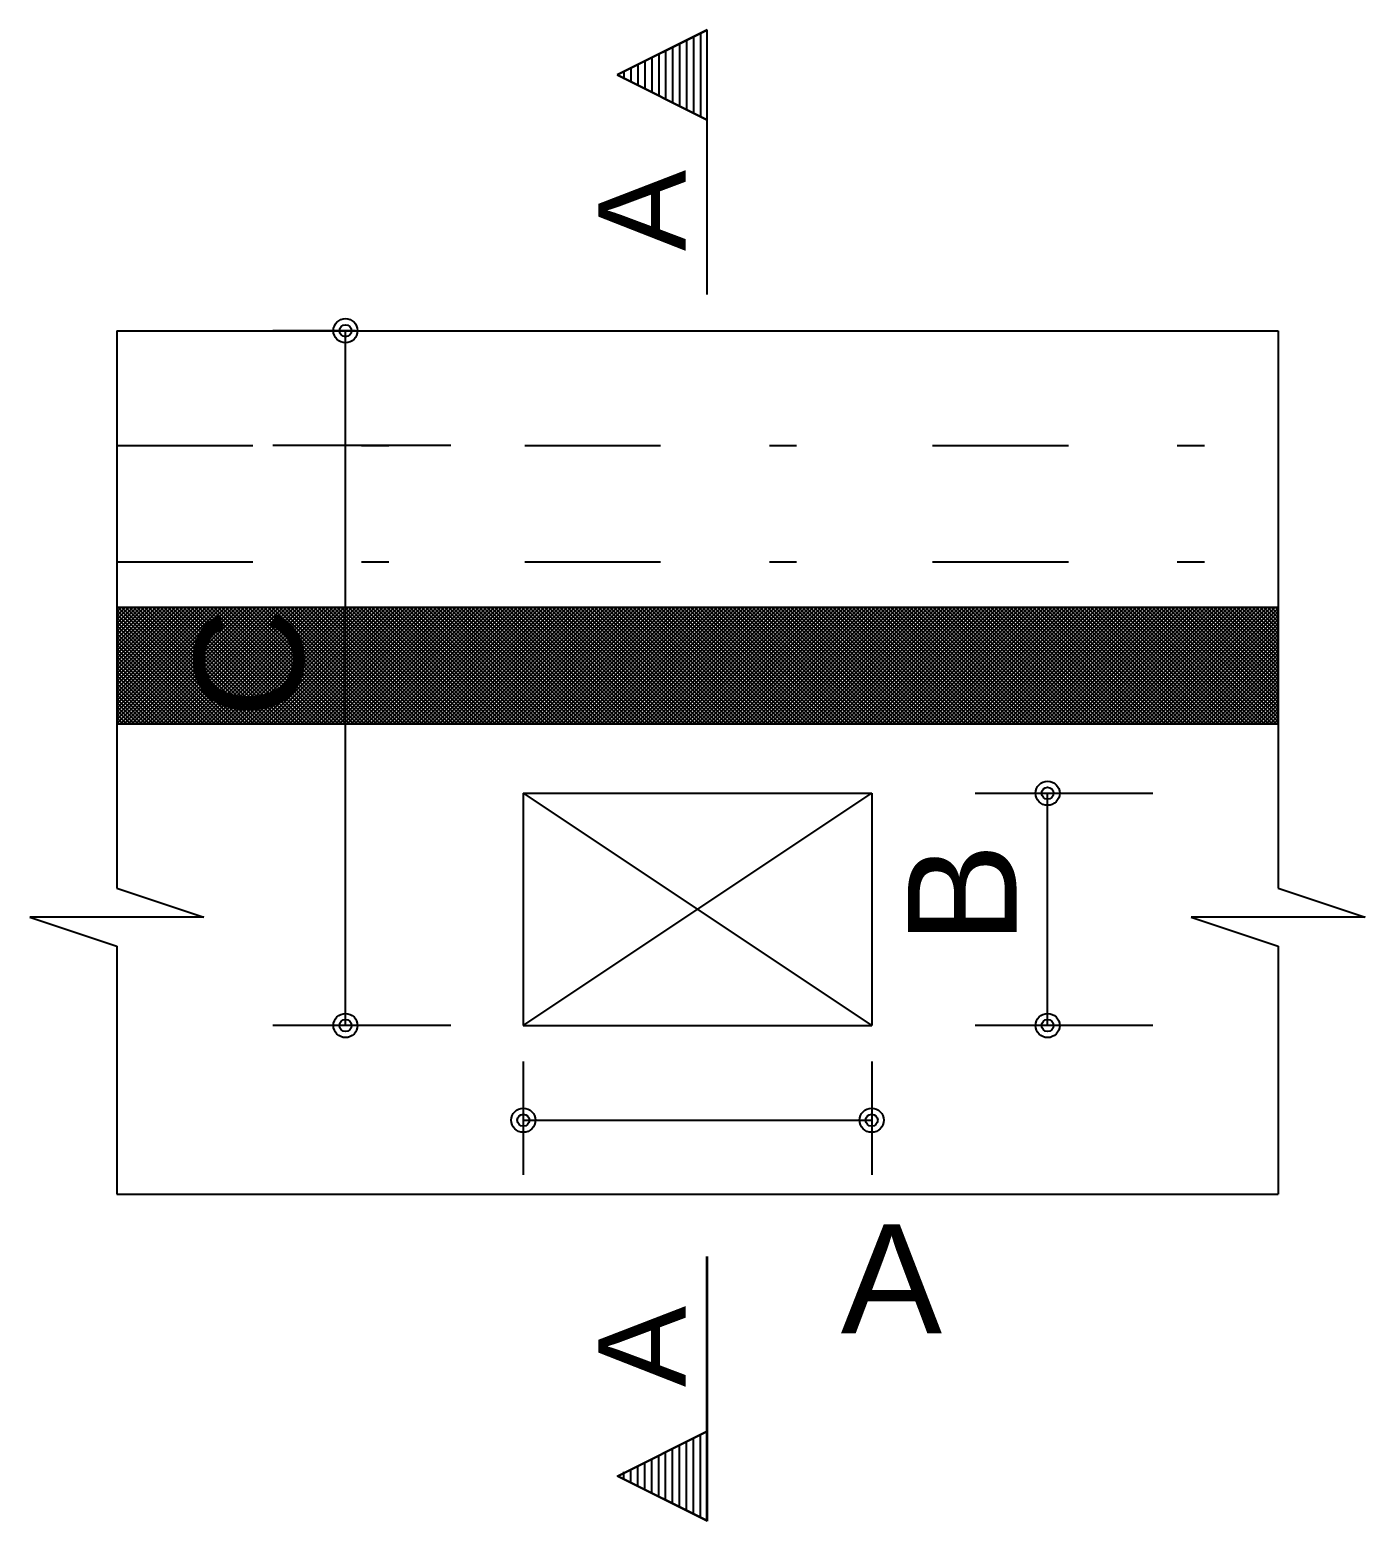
# Model space of a CAD drawing. Extents: x 0 to 119, y 0 to 84.
# Drawn here: x 28.29 to 33.2, y 7.03 to 12.52 of the extents above; entities that cross this region are included whole.
import ezdxf

# ---------------------------------------------------------------- set-up
doc = ezdxf.new("R2010")
doc.units = 0
doc.header["$MEASUREMENT"] = 0
doc.linetypes.add('ESTILO_TQS_0003', pattern=[1.5, 0.5, -0.4, 0.1, -0.5])
doc.layers.add('29', color=9, linetype='CONTINUOUS')
doc.layers.add('3', color=7, linetype='CONTINUOUS')
doc.styles.add('TQS_ARIAL', font='arial.ttf')

msp = doc.modelspace()

# ---------------------------------------------------------------- linework, layer by layer
at = {"layer": '29', "color": 9, "linetype": 'Continuous'}
for p, q in [((28.606516, 9.967181), (29.032515, 10.39318)), ((28.606516, 9.981324), (29.018373, 10.39318)), ((28.606516, 9.995466), (29.004231, 10.39318)), ((28.606516, 10.009608), (28.990089, 10.39318)), ((28.606516, 10.02375), (28.975947, 10.39318)), ((28.606516, 10.037892), (28.961804, 10.39318)), ((28.606516, 10.052034), (28.947662, 10.39318)), ((28.606516, 10.066176), (28.93352, 10.39318)), ((28.606516, 10.080318), (28.919378, 10.39318)), ((28.606516, 10.094461), (28.905236, 10.39318)), ((28.606516, 10.108603), (28.891094, 10.39318)), ((28.606516, 10.122745), (28.876952, 10.39318)), ((28.606516, 10.136887), (28.86281, 10.39318)), ((28.606516, 10.151029), (28.848667, 10.39318)), ((28.606516, 10.165171), (28.834525, 10.39318)), ((28.606516, 10.179313), (28.820383, 10.39318)), ((28.606516, 10.193456), (28.806241, 10.39318)), ((28.606516, 10.207598), (28.792099, 10.39318)), ((28.606516, 10.22174), (28.777957, 10.39318)), ((28.606516, 10.235882), (28.763815, 10.39318)), ((28.606516, 10.250024), (28.749672, 10.39318)), ((28.606516, 10.264166), (28.73553, 10.39318)), ((28.606516, 10.278308), (28.721388, 10.39318)), ((28.606516, 10.292451), (28.707246, 10.39318)), ((28.606516, 10.306593), (28.693104, 10.39318)), ((28.606516, 10.320735), (28.678962, 10.39318)), ((28.606516, 10.334877), (28.66482, 10.39318)), ((28.606516, 10.349019), (28.650677, 10.39318)), ((28.606516, 10.363161), (28.636535, 10.39318)), ((28.606516, 10.377303), (28.622393, 10.39318)), ((28.606516, 10.391445), (28.608251, 10.39318)), ((28.606516, 10.383352), (29.023784, 9.966084)), ((28.606516, 10.36921), (29.009642, 9.966084)), ((28.61083, 10.39318), (29.037926, 9.966084)), ((28.61956, 9.966084), (29.046657, 10.39318)), ((28.624972, 10.39318), (29.052069, 9.966084)), ((28.633703, 9.966084), (29.060799, 10.39318)), ((28.639114, 10.39318), (29.066211, 9.966084)), ((28.647845, 9.966084), (29.074942, 10.39318)), ((28.653256, 10.39318), (29.080353, 9.966084)), ((28.661987, 9.966084), (29.089084, 10.39318)), ((28.667398, 10.39318), (29.094495, 9.966084)), ((28.676129, 9.966084), (29.103226, 10.39318)), ((28.68154, 10.39318), (29.108637, 9.966084)), ((28.690271, 9.966084), (29.117368, 10.39318)), ((28.695682, 10.39318), (29.122779, 9.966084)), ((28.704413, 9.966084), (29.13151, 10.39318)), ((28.709825, 10.39318), (29.136921, 9.966084)), ((28.718555, 9.966084), (29.145652, 10.39318)), ((28.723967, 10.39318), (29.151064, 9.966084)), ((28.732698, 9.966084), (29.159794, 10.39318)), ((28.738109, 10.39318), (29.165206, 9.966084)), ((28.74684, 9.966084), (29.173937, 10.39318)), ((28.752251, 10.39318), (29.179348, 9.966084)), ((28.760982, 9.966084), (29.188079, 10.39318)), ((28.766393, 10.39318), (29.19349, 9.966084)), ((28.775124, 9.966084), (29.202221, 10.39318)), ((28.780535, 10.39318), (29.207632, 9.966084)), ((28.789266, 9.966084), (29.216363, 10.39318)), ((28.794677, 10.39318), (29.221774, 9.966084)), ((28.803408, 9.966084), (29.230505, 10.39318)), ((28.80882, 10.39318), (29.235916, 9.966084)), ((28.81755, 9.966084), (29.244647, 10.39318)), ((28.822962, 10.39318), (29.250058, 9.966084)), ((28.831693, 9.966084), (29.258789, 10.39318)), ((28.837104, 10.39318), (29.264201, 9.966084)), ((28.845835, 9.966084), (29.272931, 10.39318)), ((28.851246, 10.39318), (29.278343, 9.966084)), ((28.859977, 9.966084), (29.287074, 10.39318)), ((28.865388, 10.39318), (29.292485, 9.966084)), ((28.874119, 9.966084), (29.301216, 10.39318)), ((28.87953, 10.39318), (29.306627, 9.966084)), ((28.888261, 9.966084), (29.315358, 10.39318)), ((28.893672, 10.39318), (29.320769, 9.966084)), ((28.902403, 9.966084), (29.3295, 10.39318)), ((28.907815, 10.39318), (29.334911, 9.966084)), ((28.916545, 9.966084), (29.343642, 10.39318)), ((28.921957, 10.39318), (29.349053, 9.966084)), ((28.930687, 9.966084), (29.357784, 10.39318)), ((28.936099, 10.39318), (29.363196, 9.966084)), ((28.94483, 9.966084), (29.371926, 10.39318)), ((28.950241, 10.39318), (29.377338, 9.966084)), ((28.958972, 9.966084), (29.386069, 10.39318)), ((28.964383, 10.39318), (29.39148, 9.966084)), ((28.973114, 9.966084), (29.400211, 10.39318)), ((28.978525, 10.39318), (29.405622, 9.966084)), ((28.987256, 9.966084), (29.414353, 10.39318)), ((28.992667, 10.39318), (29.419764, 9.966084)), ((29.001398, 9.966084), (29.428495, 10.39318)), ((29.006809, 10.39318), (29.433906, 9.966084)), ((29.01554, 9.966084), (29.442637, 10.39318)), ((29.020952, 10.39318), (29.448048, 9.966084)), ((29.029682, 9.966084), (29.456779, 10.39318)), ((29.035094, 10.39318), (29.462191, 9.966084)), ((29.043825, 9.966084), (29.470921, 10.39318)), ((29.049236, 10.39318), (29.476333, 9.966084)), ((29.057967, 9.966084), (29.485063, 10.39318)), ((29.063378, 10.39318), (29.490475, 9.966084)), ((29.072109, 9.966084), (29.499206, 10.39318)), ((29.07752, 10.39318), (29.504617, 9.966084)), ((29.086251, 9.966084), (29.513348, 10.39318)), ((29.091662, 10.39318), (29.518759, 9.966084)), ((29.100393, 9.966084), (29.52749, 10.39318)), ((29.105804, 10.39318), (29.532901, 9.966084)), ((29.114535, 9.966084), (29.541632, 10.39318)), ((29.119947, 10.39318), (29.547043, 9.966084)), ((29.128677, 9.966084), (29.555774, 10.39318)), ((29.134089, 10.39318), (29.561185, 9.966084)), ((29.142819, 9.966084), (29.569916, 10.39318)), ((29.148231, 10.39318), (29.575328, 9.966084)), ((29.156962, 9.966084), (29.584058, 10.39318)), ((29.162373, 10.39318), (29.58947, 9.966084)), ((29.171104, 9.966084), (29.598201, 10.39318)), ((29.176515, 10.39318), (29.603612, 9.966084)), ((29.185246, 9.966084), (29.612343, 10.39318)), ((29.190657, 10.39318), (29.617754, 9.966084)), ((29.199388, 9.966084), (29.626485, 10.39318)), ((29.204799, 10.39318), (29.631896, 9.966084)), ((29.21353, 9.966084), (29.640627, 10.39318)), ((29.218941, 10.39318), (29.646038, 9.966084)), ((29.227672, 9.966084), (29.654769, 10.39318)), ((29.233084, 10.39318), (29.66018, 9.966084)), ((29.241814, 9.966084), (29.668911, 10.39318)), ((29.247226, 10.39318), (29.674323, 9.966084)), ((29.255957, 9.966084), (29.683053, 10.39318)), ((29.261368, 10.39318), (29.688465, 9.966084)), ((29.270099, 9.966084), (29.697196, 10.39318)), ((29.27551, 10.39318), (29.702607, 9.966084)), ((29.284241, 9.966084), (29.711338, 10.39318)), ((29.289652, 10.39318), (29.716749, 9.966084)), ((29.298383, 9.966084), (29.72548, 10.39318)), ((29.303794, 10.39318), (29.730891, 9.966084)), ((29.312525, 9.966084), (29.739622, 10.39318)), ((29.317936, 10.39318), (29.745033, 9.966084)), ((29.326667, 9.966084), (29.753764, 10.39318)), ((29.332079, 10.39318), (29.759175, 9.966084)), ((29.340809, 9.966084), (29.767906, 10.39318)), ((29.346221, 10.39318), (29.773318, 9.966084)), ((29.354952, 9.966084), (29.782048, 10.39318)), ((29.360363, 10.39318), (29.78746, 9.966084)), ((29.369094, 9.966084), (29.79619, 10.39318)), ((29.374505, 10.39318), (29.801602, 9.966084)), ((29.383236, 9.966084), (29.810333, 10.39318)), ((29.388647, 10.39318), (29.815744, 9.966084)), ((29.397378, 9.966084), (29.824475, 10.39318)), ((29.402789, 10.39318), (29.829886, 9.966084)), ((29.41152, 9.966084), (29.838617, 10.39318)), ((29.416931, 10.39318), (29.844028, 9.966084)), ((29.425662, 9.966084), (29.852759, 10.39318)), ((29.431074, 10.39318), (29.85817, 9.966084)), ((29.439804, 9.966084), (29.866901, 10.39318)), ((29.445216, 10.39318), (29.872312, 9.966084)), ((29.453946, 9.966084), (29.881043, 10.39318)), ((29.459358, 10.39318), (29.886455, 9.966084)), ((29.468089, 9.966084), (29.895185, 10.39318)), ((29.4735, 10.39318), (29.900597, 9.966084)), ((29.482231, 9.966084), (29.909328, 10.39318)), ((29.487642, 10.39318), (29.914739, 9.966084)), ((29.496373, 9.966084), (29.92347, 10.39318)), ((29.501784, 10.39318), (29.928881, 9.966084)), ((29.510515, 9.966084), (29.937612, 10.39318)), ((29.515926, 10.39318), (29.943023, 9.966084)), ((29.524657, 9.966084), (29.951754, 10.39318)), ((29.530068, 10.39318), (29.957165, 9.966084)), ((29.538799, 9.966084), (29.965896, 10.39318)), ((29.544211, 10.39318), (29.971307, 9.966084)), ((29.552941, 9.966084), (29.980038, 10.39318)), ((29.558353, 10.39318), (29.98545, 9.966084)), ((29.567084, 9.966084), (29.99418, 10.39318)), ((29.572495, 10.39318), (29.999592, 9.966084)), ((29.581226, 9.966084), (30.008323, 10.39318)), ((29.586637, 10.39318), (30.013734, 9.966084)), ((29.595368, 9.966084), (30.022465, 10.39318)), ((29.600779, 10.39318), (30.027876, 9.966084)), ((29.60951, 9.966084), (30.036607, 10.39318)), ((29.614921, 10.39318), (30.042018, 9.966084)), ((29.623652, 9.966084), (30.050749, 10.39318)), ((29.629063, 10.39318), (30.05616, 9.966084)), ((29.637794, 9.966084), (30.064891, 10.39318)), ((29.643206, 10.39318), (30.070302, 9.966084)), ((29.651936, 9.966084), (30.079033, 10.39318)), ((29.657348, 10.39318), (30.084444, 9.966084)), ((29.666079, 9.966084), (30.093175, 10.39318)), ((29.67149, 10.39318), (30.098587, 9.966084)), ((29.680221, 9.966084), (30.107317, 10.39318)), ((29.685632, 10.39318), (30.112729, 9.966084)), ((29.694363, 9.966084), (30.12146, 10.39318)), ((29.699774, 10.39318), (30.126871, 9.966084)), ((29.708505, 9.966084), (30.135602, 10.39318)), ((29.713916, 10.39318), (30.141013, 9.966084)), ((29.722647, 9.966084), (30.149744, 10.39318)), ((29.728058, 10.39318), (30.155155, 9.966084)), ((29.736789, 9.966084), (30.163886, 10.39318)), ((29.742201, 10.39318), (30.169297, 9.966084)), ((29.750931, 9.966084), (30.178028, 10.39318)), ((29.756343, 10.39318), (30.183439, 9.966084)), ((29.765073, 9.966084), (30.19217, 10.39318)), ((29.770485, 10.39318), (30.197582, 9.966084)), ((29.779216, 9.966084), (30.206312, 10.39318)), ((29.784627, 10.39318), (30.211724, 9.966084)), ((29.793358, 9.966084), (30.220455, 10.39318)), ((29.798769, 10.39318), (30.225866, 9.966084)), ((29.8075, 9.966084), (30.234597, 10.39318)), ((29.812911, 10.39318), (30.240008, 9.966084)), ((29.821642, 9.966084), (30.248739, 10.39318)), ((29.827053, 10.39318), (30.25415, 9.966084)), ((29.835784, 9.966084), (30.262881, 10.39318)), ((29.841195, 10.39318), (30.268292, 9.966084)), ((29.849926, 9.966084), (30.277023, 10.39318)), ((29.855338, 10.39318), (30.282434, 9.966084)), ((29.864068, 9.966084), (30.291165, 10.39318)), ((29.86948, 10.39318), (30.296577, 9.966084)), ((29.878211, 9.966084), (30.305307, 10.39318)), ((29.883622, 10.39318), (30.310719, 9.966084)), ((29.892353, 9.966084), (30.319449, 10.39318)), ((29.897764, 10.39318), (30.324861, 9.966084)), ((29.906495, 9.966084), (30.333592, 10.39318)), ((29.911906, 10.39318), (30.339003, 9.966084)), ((29.920637, 9.966084), (30.347734, 10.39318)), ((29.926048, 10.39318), (30.353145, 9.966084)), ((29.934779, 9.966084), (30.361876, 10.39318)), ((29.94019, 10.39318), (30.367287, 9.966084)), ((29.948921, 9.966084), (30.376018, 10.39318)), ((29.954333, 10.39318), (30.381429, 9.966084)), ((29.963063, 9.966084), (30.39016, 10.39318)), ((29.968475, 10.39318), (30.395571, 9.966084)), ((29.977205, 9.966084), (30.404302, 10.39318)), ((29.982617, 10.39318), (30.409714, 9.966084)), ((29.991348, 9.966084), (30.418444, 10.39318)), ((29.996759, 10.39318), (30.423856, 9.966084)), ((30.00549, 9.966084), (30.432587, 10.39318)), ((30.010901, 10.39318), (30.437998, 9.966084)), ((30.019632, 9.966084), (30.446729, 10.39318)), ((30.025043, 10.39318), (30.45214, 9.966084)), ((30.033774, 9.966084), (30.460871, 10.39318)), ((30.039185, 10.39318), (30.466282, 9.966084)), ((30.047916, 9.966084), (30.475013, 10.39318)), ((30.053327, 10.39318), (30.480424, 9.966084)), ((30.062058, 9.966084), (30.489155, 10.39318)), ((30.06747, 10.39318), (30.494566, 9.966084)), ((30.0762, 9.966084), (30.503297, 10.39318)), ((30.081612, 10.39318), (30.508709, 9.966084)), ((30.090343, 9.966084), (30.517439, 10.39318)), ((30.095754, 10.39318), (30.522851, 9.966084)), ((30.104485, 9.966084), (30.531582, 10.39318)), ((30.109896, 10.39318), (30.536993, 9.966084)), ((30.118627, 9.966084), (30.545724, 10.39318)), ((30.124038, 10.39318), (30.551135, 9.966084)), ((30.132769, 9.966084), (30.559866, 10.39318)), ((30.13818, 10.39318), (30.565277, 9.966084)), ((30.146911, 9.966084), (30.574008, 10.39318)), ((30.152322, 10.39318), (30.579419, 9.966084)), ((30.161053, 9.966084), (30.58815, 10.39318)), ((30.166465, 10.39318), (30.593561, 9.966084)), ((30.175195, 9.966084), (30.602292, 10.39318)), ((30.180607, 10.39318), (30.607704, 9.966084)), ((30.189338, 9.966084), (30.616434, 10.39318)), ((30.194749, 10.39318), (30.621846, 9.966084)), ((30.20348, 9.966084), (30.630576, 10.39318)), ((30.208891, 10.39318), (30.635988, 9.966084)), ((30.217622, 9.966084), (30.644719, 10.39318)), ((30.223033, 10.39318), (30.65013, 9.966084)), ((30.231764, 9.966084), (30.658861, 10.39318)), ((30.237175, 10.39318), (30.664272, 9.966084)), ((30.245906, 9.966084), (30.673003, 10.39318)), ((30.251317, 10.39318), (30.678414, 9.966084)), ((30.260048, 9.966084), (30.687145, 10.39318)), ((30.26546, 10.39318), (30.692556, 9.966084)), ((30.27419, 9.966084), (30.701287, 10.39318)), ((30.279602, 10.39318), (30.706698, 9.966084)), ((30.288332, 9.966084), (30.715429, 10.39318)), ((30.293744, 10.39318), (30.720841, 9.966084)), ((30.302475, 9.966084), (30.729571, 10.39318)), ((30.307886, 10.39318), (30.734983, 9.966084)), ((30.316617, 9.966084), (30.743714, 10.39318)), ((30.322028, 10.39318), (30.749125, 9.966084)), ((30.330759, 9.966084), (30.757856, 10.39318)), ((30.33617, 10.39318), (30.763267, 9.966084)), ((30.344901, 9.966084), (30.771998, 10.39318)), ((30.350312, 10.39318), (30.777409, 9.966084)), ((30.359043, 9.966084), (30.78614, 10.39318)), ((30.364454, 10.39318), (30.791551, 9.966084)), ((30.373185, 9.966084), (30.800282, 10.39318)), ((30.378597, 10.39318), (30.805693, 9.966084)), ((30.387327, 9.966084), (30.814424, 10.39318)), ((30.392739, 10.39318), (30.819836, 9.966084)), ((30.40147, 9.966084), (30.828566, 10.39318)), ((30.406881, 10.39318), (30.833978, 9.966084)), ((30.415612, 9.966084), (30.842709, 10.39318)), ((30.421023, 10.39318), (30.84812, 9.966084)), ((30.429754, 9.966084), (30.856851, 10.39318)), ((30.435165, 10.39318), (30.862262, 9.966084)), ((30.443896, 9.966084), (30.870993, 10.39318)), ((30.449307, 10.39318), (30.876404, 9.966084)), ((30.458038, 9.966084), (30.885135, 10.39318)), ((30.463449, 10.39318), (30.890546, 9.966084)), ((30.47218, 9.966084), (30.899277, 10.39318)), ((30.477592, 10.39318), (30.904688, 9.966084)), ((30.486322, 9.966084), (30.913419, 10.39318)), ((30.491734, 10.39318), (30.91883, 9.966084)), ((30.500465, 9.966084), (30.927561, 10.39318)), ((30.505876, 10.39318), (30.932973, 9.966084)), ((30.514607, 9.966084), (30.941703, 10.39318)), ((30.520018, 10.39318), (30.947115, 9.966084)), ((30.528749, 9.966084), (30.955846, 10.39318)), ((30.53416, 10.39318), (30.961257, 9.966084)), ((30.542891, 9.966084), (30.969988, 10.39318)), ((30.548302, 10.39318), (30.975399, 9.966084)), ((30.557033, 9.966084), (30.98413, 10.39318)), ((30.562444, 10.39318), (30.989541, 9.966084)), ((30.571175, 9.966084), (30.998272, 10.39318)), ((30.576587, 10.39318), (31.003683, 9.966084)), ((30.585317, 9.966084), (31.012414, 10.39318)), ((30.590729, 10.39318), (31.017825, 9.966084)), ((30.599459, 9.966084), (31.026556, 10.39318)), ((30.604871, 10.39318), (31.031968, 9.966084)), ((30.613602, 9.966084), (31.040698, 10.39318)), ((30.619013, 10.39318), (31.04611, 9.966084)), ((30.627744, 9.966084), (31.054841, 10.39318)), ((30.633155, 10.39318), (31.060252, 9.966084)), ((30.641886, 9.966084), (31.068983, 10.39318)), ((30.647297, 10.39318), (31.074394, 9.966084)), ((30.656028, 9.966084), (31.083125, 10.39318)), ((30.661439, 10.39318), (31.088536, 9.966084)), ((30.67017, 9.966084), (31.097267, 10.39318)), ((30.675581, 10.39318), (31.102678, 9.966084)), ((30.684312, 9.966084), (31.111409, 10.39318)), ((30.689724, 10.39318), (31.11682, 9.966084)), ((30.698454, 9.966084), (31.125551, 10.39318)), ((30.703866, 10.39318), (31.130963, 9.966084)), ((30.712597, 9.966084), (31.139693, 10.39318)), ((30.718008, 10.39318), (31.145105, 9.966084)), ((30.726739, 9.966084), (31.153835, 10.39318)), ((30.73215, 10.39318), (31.159247, 9.966084)), ((30.740881, 9.966084), (31.167978, 10.39318)), ((30.746292, 10.39318), (31.173389, 9.966084)), ((30.755023, 9.966084), (31.18212, 10.39318)), ((30.760434, 10.39318), (31.187531, 9.966084)), ((30.769165, 9.966084), (31.196262, 10.39318)), ((30.774576, 10.39318), (31.201673, 9.966084)), ((30.783307, 9.966084), (31.210404, 10.39318)), ((30.788719, 10.39318), (31.215815, 9.966084)), ((30.797449, 9.966084), (31.224546, 10.39318)), ((30.802861, 10.39318), (31.229957, 9.966084)), ((30.811592, 9.966084), (31.238688, 10.39318)), ((30.817003, 10.39318), (31.2441, 9.966084)), ((30.825734, 9.966084), (31.25283, 10.39318)), ((30.831145, 10.39318), (31.258242, 9.966084)), ((30.839876, 9.966084), (31.266973, 10.39318)), ((30.845287, 10.39318), (31.272384, 9.966084)), ((30.854018, 9.966084), (31.281115, 10.39318)), ((30.859429, 10.39318), (31.286526, 9.966084)), ((30.86816, 9.966084), (31.295257, 10.39318)), ((30.873571, 10.39318), (31.300668, 9.966084)), ((30.882302, 9.966084), (31.309399, 10.39318)), ((30.887713, 10.39318), (31.31481, 9.966084)), ((30.896444, 9.966084), (31.323541, 10.39318)), ((30.901856, 10.39318), (31.328952, 9.966084)), ((30.910586, 9.966084), (31.337683, 10.39318)), ((30.915998, 10.39318), (31.343095, 9.966084)), ((30.924729, 9.966084), (31.351825, 10.39318)), ((30.93014, 10.39318), (31.357237, 9.966084)), ((30.938871, 9.966084), (31.365968, 10.39318)), ((30.944282, 10.39318), (31.371379, 9.966084)), ((30.953013, 9.966084), (31.38011, 10.39318)), ((30.958424, 10.39318), (31.385521, 9.966084)), ((30.967155, 9.966084), (31.394252, 10.39318)), ((30.972566, 10.39318), (31.399663, 9.966084)), ((30.981297, 9.966084), (31.408394, 10.39318)), ((30.986708, 10.39318), (31.413805, 9.966084)), ((30.995439, 9.966084), (31.422536, 10.39318)), ((31.000851, 10.39318), (31.427947, 9.966084)), ((31.009581, 9.966084), (31.436678, 10.39318)), ((31.014993, 10.39318), (31.44209, 9.966084)), ((31.023724, 9.966084), (31.45082, 10.39318)), ((31.029135, 10.39318), (31.456232, 9.966084)), ((31.037866, 9.966084), (31.464962, 10.39318)), ((31.043277, 10.39318), (31.470374, 9.966084)), ((31.052008, 9.966084), (31.479105, 10.39318)), ((31.057419, 10.39318), (31.484516, 9.966084)), ((31.06615, 9.966084), (31.493247, 10.39318)), ((31.071561, 10.39318), (31.498658, 9.966084)), ((31.080292, 9.966084), (31.507389, 10.39318)), ((31.085703, 10.39318), (31.5128, 9.966084)), ((31.094434, 9.966084), (31.521531, 10.39318)), ((31.099846, 10.39318), (31.526942, 9.966084)), ((31.108576, 9.966084), (31.535673, 10.39318)), ((31.113988, 10.39318), (31.541084, 9.966084)), ((31.122718, 9.966084), (31.549815, 10.39318)), ((31.12813, 10.39318), (31.555227, 9.966084)), ((31.136861, 9.966084), (31.563957, 10.39318)), ((31.142272, 10.39318), (31.569369, 9.966084)), ((31.151003, 9.966084), (31.5781, 10.39318)), ((31.156414, 10.39318), (31.583511, 9.966084)), ((31.165145, 9.966084), (31.592242, 10.39318)), ((31.170556, 10.39318), (31.597653, 9.966084)), ((31.179287, 9.966084), (31.606384, 10.39318)), ((31.184698, 10.39318), (31.611795, 9.966084)), ((31.193429, 9.966084), (31.620526, 10.39318)), ((31.19884, 10.39318), (31.625937, 9.966084)), ((31.207571, 9.966084), (31.634668, 10.39318)), ((31.212983, 10.39318), (31.640079, 9.966084)), ((31.221713, 9.966084), (31.64881, 10.39318)), ((31.227125, 10.39318), (31.654222, 9.966084)), ((31.235856, 9.966084), (31.662952, 10.39318)), ((31.241267, 10.39318), (31.668364, 9.966084)), ((31.249998, 9.966084), (31.677095, 10.39318)), ((31.255409, 10.39318), (31.682506, 9.966084)), ((31.26414, 9.966084), (31.691237, 10.39318)), ((31.269551, 10.39318), (31.696648, 9.966084)), ((31.278282, 9.966084), (31.705379, 10.39318)), ((31.283693, 10.39318), (31.71079, 9.966084)), ((31.292424, 9.966084), (31.719521, 10.39318)), ((31.297835, 10.39318), (31.724932, 9.966084)), ((31.306566, 9.966084), (31.733663, 10.39318)), ((31.311978, 10.39318), (31.739074, 9.966084)), ((31.320708, 9.966084), (31.747805, 10.39318)), ((31.32612, 10.39318), (31.753216, 9.966084)), ((31.334851, 9.966084), (31.761947, 10.39318)), ((31.340262, 10.39318), (31.767359, 9.966084)), ((31.348993, 9.966084), (31.776089, 10.39318)), ((31.354404, 10.39318), (31.781501, 9.966084)), ((31.363135, 9.966084), (31.790232, 10.39318)), ((31.368546, 10.39318), (31.795643, 9.966084)), ((31.377277, 9.966084), (31.804374, 10.39318)), ((31.382688, 10.39318), (31.809785, 9.966084)), ((31.391419, 9.966084), (31.818516, 10.39318)), ((31.39683, 10.39318), (31.823927, 9.966084)), ((31.405561, 9.966084), (31.832658, 10.39318)), ((31.410973, 10.39318), (31.838069, 9.966084)), ((31.419703, 9.966084), (31.8468, 10.39318)), ((31.425115, 10.39318), (31.852211, 9.966084)), ((31.433845, 9.966084), (31.860942, 10.39318)), ((31.439257, 10.39318), (31.866354, 9.966084)), ((31.447988, 9.966084), (31.875084, 10.39318)), ((31.453399, 10.39318), (31.880496, 9.966084)), ((31.46213, 9.966084), (31.889227, 10.39318)), ((31.467541, 10.39318), (31.894638, 9.966084)), ((31.476272, 9.966084), (31.903369, 10.39318)), ((31.481683, 10.39318), (31.90878, 9.966084)), ((31.490414, 9.966084), (31.917511, 10.39318)), ((31.495825, 10.39318), (31.922922, 9.966084)), ((31.504556, 9.966084), (31.931653, 10.39318)), ((31.509967, 10.39318), (31.937064, 9.966084)), ((31.518698, 9.966084), (31.945795, 10.39318)), ((31.52411, 10.39318), (31.951206, 9.966084)), ((31.53284, 9.966084), (31.959937, 10.39318)), ((31.538252, 10.39318), (31.965349, 9.966084)), ((31.546983, 9.966084), (31.974079, 10.39318)), ((31.552394, 10.39318), (31.979491, 9.966084)), ((31.561125, 9.966084), (31.988221, 10.39318)), ((31.566536, 10.39318), (31.993633, 9.966084)), ((31.575267, 9.966084), (32.002364, 10.39318)), ((31.580678, 10.39318), (32.007775, 9.966084)), ((31.589409, 9.966084), (32.016506, 10.39318)), ((31.59482, 10.39318), (32.021917, 9.966084)), ((31.603551, 9.966084), (32.030648, 10.39318)), ((31.608962, 10.39318), (32.036059, 9.966084)), ((31.617693, 9.966084), (32.04479, 10.39318)), ((31.623105, 10.39318), (32.050201, 9.966084)), ((31.631835, 9.966084), (32.058932, 10.39318)), ((31.637247, 10.39318), (32.064343, 9.966084)), ((31.645978, 9.966084), (32.073074, 10.39318)), ((31.651389, 10.39318), (32.078486, 9.966084)), ((31.66012, 9.966084), (32.087216, 10.39318)), ((31.665531, 10.39318), (32.092628, 9.966084)), ((31.674262, 9.966084), (32.101359, 10.39318)), ((31.679673, 10.39318), (32.10677, 9.966084)), ((31.688404, 9.966084), (32.115501, 10.39318)), ((31.693815, 10.39318), (32.120912, 9.966084)), ((31.702546, 9.966084), (32.129643, 10.39318)), ((31.707957, 10.39318), (32.135054, 9.966084)), ((31.716688, 9.966084), (32.143785, 10.39318)), ((31.722099, 10.39318), (32.149196, 9.966084)), ((31.73083, 9.966084), (32.157927, 10.39318)), ((31.736242, 10.39318), (32.163338, 9.966084)), ((31.744972, 9.966084), (32.172069, 10.39318)), ((31.750384, 10.39318), (32.177481, 9.966084)), ((31.759115, 9.966084), (32.186211, 10.39318)), ((31.764526, 10.39318), (32.191623, 9.966084)), ((31.773257, 9.966084), (32.200354, 10.39318)), ((31.778668, 10.39318), (32.205765, 9.966084)), ((31.787399, 9.966084), (32.214496, 10.39318)), ((31.79281, 10.39318), (32.219907, 9.966084)), ((31.801541, 9.966084), (32.228638, 10.39318)), ((31.806952, 10.39318), (32.234049, 9.966084)), ((31.815683, 9.966084), (32.24278, 10.39318)), ((31.821094, 10.39318), (32.248191, 9.966084)), ((31.829825, 9.966084), (32.256922, 10.39318)), ((31.835237, 10.39318), (32.262333, 9.966084)), ((31.843967, 9.966084), (32.271064, 10.39318)), ((31.849379, 10.39318), (32.276476, 9.966084)), ((31.85811, 9.966084), (32.285206, 10.39318)), ((31.863521, 10.39318), (32.290618, 9.966084)), ((31.872252, 9.966084), (32.299348, 10.39318)), ((31.877663, 10.39318), (32.30476, 9.966084)), ((31.886394, 9.966084), (32.313491, 10.39318)), ((31.891805, 10.39318), (32.318902, 9.966084)), ((31.900536, 9.966084), (32.327633, 10.39318)), ((31.905947, 10.39318), (32.333044, 9.966084)), ((31.914678, 9.966084), (32.341775, 10.39318)), ((31.920089, 10.39318), (32.347186, 9.966084)), ((31.92882, 9.966084), (32.355917, 10.39318)), ((31.934232, 10.39318), (32.361328, 9.966084)), ((31.942962, 9.966084), (32.370059, 10.39318)), ((31.948374, 10.39318), (32.37547, 9.966084)), ((31.957104, 9.966084), (32.384201, 10.39318)), ((31.962516, 10.39318), (32.389613, 9.966084)), ((31.971247, 9.966084), (32.398343, 10.39318)), ((31.976658, 10.39318), (32.403755, 9.966084)), ((31.985389, 9.966084), (32.412486, 10.39318)), ((31.9908, 10.39318), (32.417897, 9.966084)), ((31.999531, 9.966084), (32.426628, 10.39318)), ((32.004942, 10.39318), (32.432039, 9.966084)), ((32.013673, 9.966084), (32.44077, 10.39318)), ((32.019084, 10.39318), (32.446181, 9.966084)), ((32.027815, 9.966084), (32.454912, 10.39318)), ((32.033226, 10.39318), (32.460323, 9.966084)), ((32.041957, 9.966084), (32.469054, 10.39318)), ((32.047369, 10.39318), (32.474465, 9.966084)), ((32.056099, 9.966084), (32.483196, 10.39318)), ((32.061511, 10.39318), (32.488608, 9.966084)), ((32.070242, 9.966084), (32.497338, 10.39318)), ((32.075653, 10.39318), (32.50275, 9.966084)), ((32.084384, 9.966084), (32.511481, 10.39318)), ((32.089795, 10.39318), (32.516892, 9.966084)), ((32.098526, 9.966084), (32.525623, 10.39318)), ((32.103937, 10.39318), (32.531034, 9.966084)), ((32.112668, 9.966084), (32.539765, 10.39318)), ((32.118079, 10.39318), (32.545176, 9.966084)), ((32.12681, 9.966084), (32.553907, 10.39318)), ((32.132221, 10.39318), (32.559318, 9.966084)), ((32.140952, 9.966084), (32.568049, 10.39318)), ((32.146364, 10.39318), (32.57346, 9.966084)), ((32.155094, 9.966084), (32.582191, 10.39318)), ((32.160506, 10.39318), (32.587602, 9.966084)), ((32.169237, 9.966084), (32.596333, 10.39318)), ((32.174648, 10.39318), (32.601745, 9.966084)), ((32.183379, 9.966084), (32.610475, 10.39318)), ((32.18879, 10.39318), (32.615887, 9.966084)), ((32.197521, 9.966084), (32.624618, 10.39318)), ((32.202932, 10.39318), (32.630029, 9.966084)), ((32.211663, 9.966084), (32.63876, 10.39318)), ((32.217074, 10.39318), (32.644171, 9.966084)), ((32.225805, 9.966084), (32.652902, 10.39318)), ((32.231216, 10.39318), (32.658313, 9.966084)), ((32.239947, 9.966084), (32.667044, 10.39318)), ((32.245359, 10.39318), (32.672455, 9.966084)), ((32.254089, 9.966084), (32.681186, 10.39318)), ((32.259501, 10.39318), (32.686597, 9.966084)), ((32.268231, 9.966084), (32.695328, 10.39318)), ((32.273643, 10.39318), (32.70074, 9.966084)), ((32.282374, 9.966084), (32.70947, 10.39318)), ((32.287785, 10.39318), (32.714882, 9.966084)), ((32.296516, 9.966084), (32.723613, 10.39318)), ((32.301927, 10.39318), (32.729024, 9.966084)), ((32.310658, 9.966084), (32.737755, 10.39318)), ((32.316069, 10.39318), (32.743166, 9.966084)), ((32.3248, 9.966084), (32.751897, 10.39318)), ((32.330211, 10.39318), (32.757308, 9.966084)), ((32.338942, 9.966084), (32.766039, 10.39318)), ((32.344353, 10.39318), (32.77145, 9.966084)), ((32.353084, 9.966084), (32.780181, 10.39318)), ((32.358496, 10.39318), (32.785592, 9.966084)), ((32.367226, 9.966084), (32.794323, 10.39318)), ((32.372638, 10.39318), (32.799735, 9.966084)), ((32.381369, 9.966084), (32.808465, 10.39318)), ((32.38678, 10.39318), (32.813877, 9.966084)), ((32.395511, 9.966084), (32.822607, 10.39318)), ((32.400922, 10.39318), (32.828019, 9.966084)), ((32.409653, 9.966084), (32.83675, 10.39318)), ((32.415064, 10.39318), (32.842161, 9.966084)), ((32.423795, 9.966084), (32.850892, 10.39318)), ((32.429206, 10.39318), (32.856303, 9.966084)), ((32.437937, 9.966084), (32.865034, 10.39318)), ((32.443348, 10.39318), (32.870445, 9.966084)), ((32.452079, 9.966084), (32.877484, 10.391489)), ((32.457491, 10.39318), (32.877484, 9.973187)), ((32.466221, 9.966084), (32.877484, 10.377346)), ((32.471633, 10.39318), (32.877484, 9.987329)), ((32.485775, 10.39318), (32.877484, 10.001471)), ((32.499917, 10.39318), (32.877484, 10.015613)), ((32.514059, 10.39318), (32.877484, 10.029755)), ((32.528201, 10.39318), (32.877484, 10.043897)), ((32.542343, 10.39318), (32.877484, 10.05804)), ((32.556485, 10.39318), (32.877484, 10.072182)), ((32.570628, 10.39318), (32.877484, 10.086324)), ((32.58477, 10.39318), (32.877484, 10.100466)), ((32.598912, 10.39318), (32.877484, 10.114608)), ((32.613054, 10.39318), (32.877484, 10.12875)), ((32.627196, 10.39318), (32.877484, 10.142892)), ((32.641338, 10.39318), (32.877484, 10.157035)), ((32.65548, 10.39318), (32.877484, 10.171177)), ((32.669623, 10.39318), (32.877484, 10.185319)), ((32.683765, 10.39318), (32.877484, 10.199461)), ((32.697907, 10.39318), (32.877484, 10.213603)), ((32.712049, 10.39318), (32.877484, 10.227745)), ((32.726191, 10.39318), (32.877484, 10.241887)), ((32.740333, 10.39318), (32.877484, 10.25603)), ((32.754475, 10.39318), (32.877484, 10.270172)), ((32.768618, 10.39318), (32.877484, 10.284314)), ((32.78276, 10.39318), (32.877484, 10.298456)), ((32.796902, 10.39318), (32.877484, 10.312598)), ((32.811044, 10.39318), (32.877484, 10.32674)), ((32.825186, 10.39318), (32.877484, 10.340882)), ((32.839328, 10.39318), (32.877484, 10.355024)), ((32.85347, 10.39318), (32.877484, 10.369167)), ((32.867612, 10.39318), (32.877484, 10.383309)), ((28.606516, 10.355067), (28.9955, 9.966084)), ((28.606516, 10.340925), (28.981358, 9.966084)), ((28.606516, 10.326783), (28.967216, 9.966084)), ((28.606516, 10.312641), (28.953074, 9.966084)), ((32.480364, 9.966084), (32.877484, 10.363204)), ((32.494506, 9.966084), (32.877484, 10.349062)), ((32.508648, 9.966084), (32.877484, 10.33492)), ((32.52279, 9.966084), (32.877484, 10.320778)), ((28.606516, 10.298499), (28.938932, 9.966084)), ((28.606516, 10.284357), (28.924789, 9.966084)), ((28.606516, 10.270215), (28.910647, 9.966084)), ((28.606516, 10.256073), (28.896505, 9.966084)), ((32.536932, 9.966084), (32.877484, 10.306636)), ((32.551074, 9.966084), (32.877484, 10.292494)), ((32.565216, 9.966084), (32.877484, 10.278351)), ((32.579358, 9.966084), (32.877484, 10.264209)), ((28.606516, 10.24193), (28.882363, 9.966084)), ((28.606516, 10.227788), (28.868221, 9.966084)), ((28.606516, 10.213646), (28.854079, 9.966084)), ((32.593501, 9.966084), (32.877484, 10.250067)), ((32.607643, 9.966084), (32.877484, 10.235925)), ((32.621785, 9.966084), (32.877484, 10.221783)), ((32.635927, 9.966084), (32.877484, 10.207641)), ((28.606516, 10.199504), (28.839937, 9.966084)), ((28.606516, 10.185362), (28.825794, 9.966084)), ((28.606516, 10.17122), (28.811652, 9.966084)), ((28.606516, 10.157078), (28.79751, 9.966084)), ((32.650069, 9.966084), (32.877484, 10.193499)), ((32.664211, 9.966084), (32.877484, 10.179356)), ((32.678353, 9.966084), (32.877484, 10.165214)), ((32.692496, 9.966084), (32.877484, 10.151072)), ((28.606516, 10.142935), (28.783368, 9.966084)), ((28.606516, 10.128793), (28.769226, 9.966084)), ((28.606516, 10.114651), (28.755084, 9.966084)), ((28.606516, 10.100509), (28.740942, 9.966084)), ((32.706638, 9.966084), (32.877484, 10.13693)), ((32.72078, 9.966084), (32.877484, 10.122788)), ((32.734922, 9.966084), (32.877484, 10.108646)), ((32.749064, 9.966084), (32.877484, 10.094504)), ((28.606516, 10.086367), (28.726799, 9.966084)), ((28.606516, 10.072225), (28.712657, 9.966084)), ((28.606516, 10.058083), (28.698515, 9.966084)), ((28.606516, 10.043941), (28.684373, 9.966084)), ((32.763206, 9.966084), (32.877484, 10.080362)), ((32.777348, 9.966084), (32.877484, 10.066219)), ((32.79149, 9.966084), (32.877484, 10.052077)), ((32.805633, 9.966084), (32.877484, 10.037935)), ((28.606516, 10.029798), (28.670231, 9.966084)), ((28.606516, 10.015656), (28.656089, 9.966084)), ((28.606516, 10.001514), (28.641947, 9.966084)), ((28.606516, 9.987372), (28.627805, 9.966084)), ((32.819775, 9.966084), (32.877484, 10.023793)), ((32.833917, 9.966084), (32.877484, 10.009651)), ((32.848059, 9.966084), (32.877484, 9.995509)), ((32.862201, 9.966084), (32.877484, 9.981367)), ((28.606516, 9.97323), (28.613662, 9.966084)), ((32.876343, 9.966084), (32.877484, 9.967224))]:
    msp.add_line(p, q, dxfattribs=at)
msp.add_lwpolyline([(28.606516, 9.966084), (32.877484, 9.966084), (32.877484, 10.39318), (28.606516, 10.39318), (28.606516, 9.966084)], dxfattribs=at)
at = {"layer": '3', "color": 7, "linetype": 'Continuous'}
for p, q in [((30.778154, 12.517757), (30.445953, 12.351658)), ((30.776762, 12.515498), (30.449078, 12.351658)), ((30.7526, 12.504981), (30.7526, 12.198334)), ((30.776761, 12.515498), (30.776761, 11.544013)), ((30.778154, 11.544013), (30.778154, 12.517757)), ((30.650385, 12.453873), (30.650385, 12.249442)), ((30.675938, 12.466649), (30.675938, 12.236665)), ((30.701492, 12.479427), (30.701492, 12.223888)), ((30.727047, 12.492204), (30.727047, 12.211111)), ((30.548169, 12.402765), (30.548169, 12.300549)), ((30.573723, 12.415542), (30.573723, 12.287772)), ((30.599276, 12.428319), (30.599276, 12.274996)), ((30.624831, 12.441095), (30.624831, 12.262218)), ((30.445953, 12.351658), (30.776762, 12.186253)), ((30.449079, 12.351658), (30.776761, 12.187815)), ((30.471507, 12.364434), (30.471507, 12.336262)), ((30.497061, 12.377211), (30.497061, 12.326103)), ((30.522615, 12.389988), (30.522615, 12.313326)), ((28.606516, 11.411372), (32.877484, 11.411372)), ((28.606516, 11.411372), (28.606516, 9.361315)), ((29.48425, 11.411372), (29.180302, 11.411372)), ((29.447238, 10.989003), (29.447238, 11.411372)), ((32.877484, 11.411336), (32.877484, 9.361315)), ((29.834419, 10.989003), (29.180302, 10.989003)), ((29.447238, 8.8564), (29.447238, 10.989003)), ((32.877484, 10.39318), (28.606516, 10.39318)), ((32.877484, 9.966084), (28.606516, 9.966084)), ((30.101355, 9.710593), (31.382645, 9.710593)), ((30.101355, 9.710593), (30.101355, 8.8564)), ((30.101355, 8.8564), (31.382645, 9.710593)), ((30.101355, 9.710593), (31.382645, 8.8564)), ((31.382645, 9.710593), (31.382645, 8.8564)), ((31.762839, 9.710593), (32.416956, 9.710593)), ((32.029774, 8.8564), (32.029774, 9.710593)), ((28.606516, 9.361315), (28.926839, 9.254542)), ((32.877484, 9.361315), (33.197807, 9.254542)), ((28.926839, 9.254542), (28.286194, 9.254542)), ((28.286194, 9.254542), (28.606516, 9.147767)), ((33.197807, 9.254542), (32.557162, 9.254542)), ((32.557162, 9.254542), (32.877484, 9.147767)), ((28.606516, 9.147767), (28.606516, 8.23608)), ((32.877484, 9.147767), (32.877484, 8.23608)), ((29.834419, 8.8564), (29.180302, 8.8564)), ((30.101355, 8.8564), (31.382645, 8.8564)), ((32.416956, 8.8564), (31.762839, 8.8564)), ((30.101355, 8.723527), (30.101355, 8.30696)), ((31.382645, 8.723527), (31.382645, 8.30696)), ((30.101355, 8.508188), (31.382645, 8.508188)), ((28.606516, 8.23608), (32.877484, 8.23608)), ((30.776761, 7.036086), (30.776761, 8.007572)), ((30.778154, 8.007572), (30.778154, 7.033827)), ((30.445953, 7.199927), (30.776762, 7.365331)), ((30.449079, 7.199927), (30.776761, 7.363769)), ((30.7526, 7.046604), (30.7526, 7.353251)), ((30.650385, 7.097712), (30.650385, 7.302143)), ((30.675938, 7.084935), (30.675938, 7.314919)), ((30.701492, 7.072158), (30.701492, 7.327697)), ((30.727047, 7.059381), (30.727047, 7.340473)), ((30.548169, 7.14882), (30.548169, 7.251036)), ((30.573723, 7.136043), (30.573723, 7.263812)), ((30.599276, 7.123266), (30.599276, 7.276589)), ((30.624831, 7.110489), (30.624831, 7.289366)), ((30.778154, 7.033827), (30.445953, 7.199927)), ((30.776762, 7.036086), (30.449078, 7.199927)), ((30.471507, 7.18715), (30.471507, 7.215322)), ((30.497061, 7.174374), (30.497061, 7.225482)), ((30.522615, 7.161596), (30.522615, 7.238258))]:
    msp.add_line(p, q, dxfattribs=at)
at = {"layer": '3', "color": 7, "linetype": 'ESTILO_TQS_0003'}
for p, q in [((28.606516, 10.989003), (32.877484, 10.989003)), ((28.606516, 10.561906), (32.877484, 10.561906))]:
    msp.add_line(p, q, dxfattribs=at)
at = {"layer": '3', "color": 7, "linetype": 'Continuous'}
for centre, radius in [((29.447238, 11.411372), 0.044445), ((29.447238, 11.411372), 0.022155), ((32.029774, 9.710593), 0.044445), ((32.029774, 9.710593), 0.022155), ((29.447238, 8.8564), 0.044445), ((32.029774, 8.8564), 0.044445), ((29.447238, 8.8564), 0.022155), ((32.029774, 8.8564), 0.022155), ((30.101355, 8.508188), 0.044445), ((30.101355, 8.508188), 0.022155), ((31.382645, 8.508188), 0.044445), ((31.382645, 8.508188), 0.022155)]:
    msp.add_circle(centre, radius, dxfattribs=at)

# ---------------------------------------------------------------- texts
at = {"layer": '3', "color": 7, "linetype": 'Continuous', "style": 'TQS_ARIAL'}
for s, height, p in [('A', 0.320323, (30.698073, 11.704174)), ('C', 0.4, (29.291914, 9.987113)), ('B', 0.4, (31.915649, 9.154684)), ('A', 0.320323, (30.698073, 7.527088))]:
    msp.add_text(s, height=height, rotation=90, dxfattribs=at).set_placement(p)
msp.add_text('A', height=0.4, dxfattribs=at).set_placement((31.268853, 7.724773))

doc.saveas('drawing.dxf')
